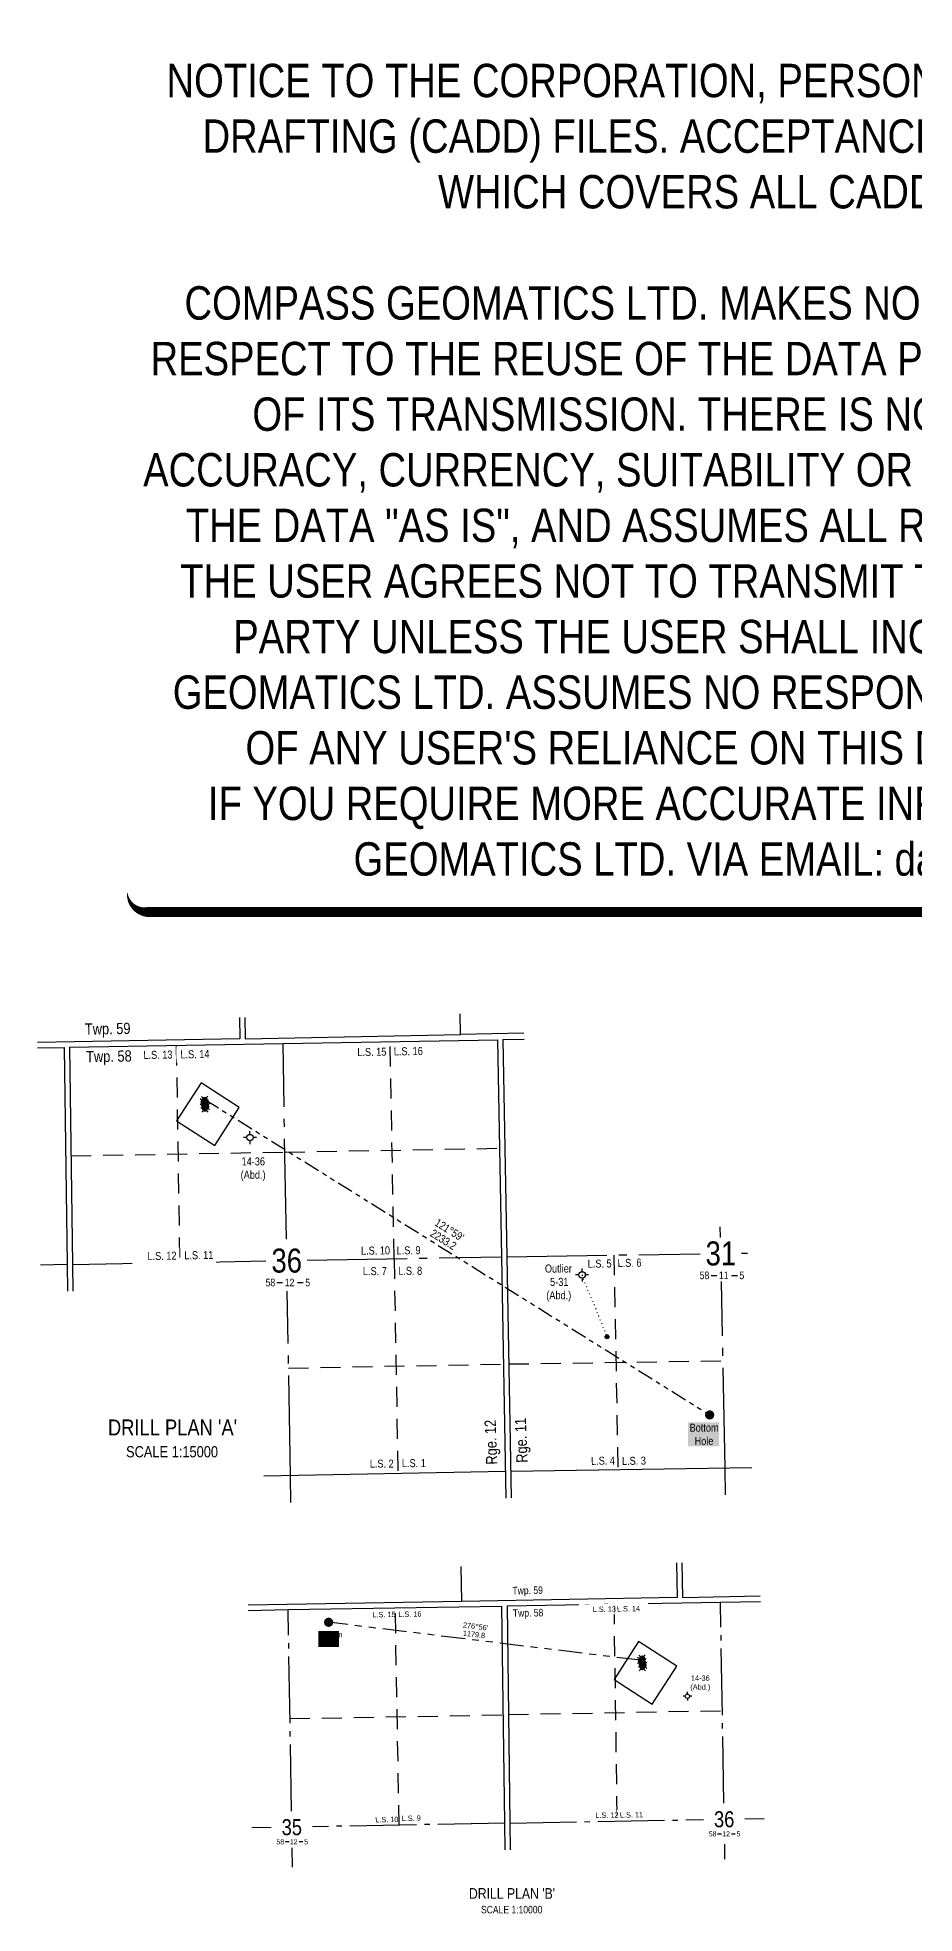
# Model space of a CAD drawing. Extents: x 583318 to 591532, y 5989316 to 5996345.
# Drawn here: x 583318 to 586607, y 5989316 to 5996345 of the extents above; entities that cross this region are included whole.
import ezdxf
from ezdxf.enums import TextEntityAlignment as Align

# ---------------------------------------------------------------- set-up
doc = ezdxf.new("R2010")
doc.units = 0
doc.header["$LTSCALE"] = 5
for name, pattern in [('foc-DOT', [1, 0.2, -0.8]), ('foc-DRILLPATH', [14.75, 6, -1.75, 1.75, -1.75, 1.75, -1.75]), ('foc-LSD', [8, 5, -3]), ('foc-QUARTERLINE', [33, 25, -3, 2, -3])]:
    doc.linetypes.add(name, pattern=pattern)
for name, color, linetype in [('10', 1, 'Continuous'), ('9', 3, 'Continuous'), ('AS-DRILL-T', 8, 'Continuous'), ('D-TXT', 6, 'Continuous'), ('DETAIL-HZ-Existing', 8, 'foc-DOT'), ('DETAIL-T', 7, 'Continuous'), ('F-WS-S', 8, 'Continuous'), ('L-BD', 7, 'Continuous'), ('L-MON', 1, 'Continuous'), ('L-SECLBL', 7, 'Continuous'), ('L-SECQ', 8, 'foc-QUARTERLINE'), ('L-SECTION-LSD', 7, 'foc-LSD'), ('P-PDRILLPATH', 12, 'foc-DRILLPATH'), ('P-PROPOSED', 10, 'Continuous'), ('S-4', 4, 'Continuous'), ('S-SYMBOLS', 201, 'Continuous')]:
    doc.layers.add(name, color=color, linetype=linetype)
doc.layers.add('DISCLAIMER', color=7, linetype='Continuous', plot=False)
doc.styles.add('100L', font='ARIALN.TTF', dxfattribs={"height": 11})
doc.styles.add('80', font='ARIALN.TTF', dxfattribs={"height": 10})
doc.styles.add('80CG', font='ARIALN.TTF', dxfattribs={"height": 10})
doc.styles.add('80L', font='ARIALN.TTF', dxfattribs={"height": 10})
doc.styles.add('SIMPLEX', font='ARIALN.TTF')

# ---------------------------------------------------------------- blocks, each defined once
blk = doc.blocks.new('L-SECLBL')
at = {"layer": '9', "color": 7}
for p, q in [((-5.1, -27.8), (-12.3, -27.8)), ((20.7, -27.8), (13.5, -27.8))]:
    blk.add_line(p, q, dxfattribs=at)
at = {"layer": '10', "color": 2, "style": 'SIMPLEX'}
blk.add_attdef('SEC', text='', height=30, dxfattribs=at).set_placement((0, 0), align=Align.MIDDLE)
at = {"layer": '10', "color": 5, "style": '80L'}
blk.add_attdef('TWP', text='', height=9.5, dxfattribs=at).set_placement((-14.4, -27.4), align=Align.MIDDLE_RIGHT)
blk.add_attdef('RGE', text='', height=9.5, dxfattribs=at).set_placement((3.6, -27.4), align=Align.MIDDLE_CENTER)
blk.add_attdef('MER', text='', height=9.5, dxfattribs=at).set_placement((23.2, -27.4), align=Align.MIDDLE_LEFT)
blk = doc.blocks.new('GABD')
for p, q in [((-0.81, 0), (-1.62, 0)), ((0, 0.81), (0, 1.62)), ((1.62, 0), (0.81, 0)), ((0, -0.81), (0, -1.62))]:
    blk.add_line(p, q)
blk.add_circle((0, 0), 0.8)
blk = doc.blocks.new('WC')
at = {"layer": 'L-MON'}
h = blk.add_hatch(color=255, dxfattribs=at)
h.dxf.hatch_style = 1
edge = h.paths.add_edge_path()
edge.add_arc((0, 0), 0.9, 0, 360)
at = {"layer": 'L-MON', "color": 240, "flags": 128}
for points in [[(-0.62, 0.5), (-1.23, 1.12)], [(0.52, 0.61), (1.13, 1.21)], [(-1.18, -1.18), (-0.56, -0.57)], [(1.16, -1.18), (0.56, -0.57)]]:
    blk.add_lwpolyline(points, dxfattribs=at)
at = {"layer": 'L-MON', "color": 240}
for radius in [0.8, 0.373]:
    blk.add_circle((0, 0), radius, dxfattribs=at)
blk = doc.blocks.new('plbh')
at = {"layer": 'L-MON'}
h = blk.add_hatch(color=255, dxfattribs=at)
h.dxf.hatch_style = 1
edge = h.paths.add_edge_path()
edge.add_arc((0, 0), 1.16, 0, 360)
h = blk.add_hatch(color=256, dxfattribs=at)
h.dxf.hatch_style = 1
h.paths.add_polyline_path([(-0.96, 0, 1), (0.96, 0, 1)])
h.paths.add_polyline_path([(0.91, 0, -1), (-0.91, 0, -1)], flags=16)
h.paths.add_polyline_path([(0.45, 0, -1), (-0.45, 0, -1)], flags=0)
h = blk.add_hatch(color=256, dxfattribs=at)
h.dxf.hatch_style = 1
h.paths.add_polyline_path([(-0.45, 0, 1), (0.45, 0, 1)])
h.paths.add_polyline_path([(0.4, 0, -1), (-0.4, 0, -1)], flags=16)
at = {"layer": 'L-MON', "color": 240}
for radius in [0.96, 0.91, 0.45, 0.4]:
    blk.add_circle((0, 0), radius, dxfattribs=at)
blk = doc.blocks.new('BH-Existing')
at = {"layer": 'AS-DRILL-T'}
h = blk.add_hatch(color=256, dxfattribs=at)
h.dxf.hatch_style = 1
edge = h.paths.add_edge_path()
edge.add_arc((0, 0), 0.5, 0, 360)
blk.add_circle((0, 0), 0.5, dxfattribs=at)
blk = doc.blocks.new('Disclaimer_Legal')
at = {"layer": 'DISCLAIMER', "color": 254, "flags": 128}
blk.add_lwpolyline([(-3612.9, -1104.6, 37.5, 37.5, 0), (4096.1, -1104.6, 37.5, 37.5, 0.414214), (4171.1, -1029.6, 37.5, 37.5, 0), (4171.1, 2078.7, 37.5, 0, 0.414214), (4096.1, 2153.7, 0, 0, 0), (-3612.9, 2153.7, 0, 0, 0.414214), (-3687.9, 2078.7, 0, 0, 0), (-3687.9, -1029.6, 0, 37.5, 0.414214)], format="xyseb", close=True, dxfattribs=at)
at = {"layer": 'DISCLAIMER', "color": 254, "insert": (241.6, 533.9), "char_height": 125, "width": 7717.568, "attachment_point": 5, "style": '80'}
blk.add_mtext('NOTICE TO THE CORPORATION, PERSON &/OR PERSONS REGARDING THIS COMPUTER AIDED DESIGN AND DRAFTING (CADD) FILES. ACCEPTANCE OF THE CADD DATA IS BASED ON THE FOLLOWING DISCLAIMER WHICH COVERS ALL CADD DATA RECIEVED FROM COMPASS GEOMATICS LTD.\\P{\\fArial Narrow|b1|i0|c0|p34;DISCLAIMER}\\PCOMPASS GEOMATICS LTD. MAKES NO REPRESENTATION OR WARRANTIES, EXPRESS OR IMPLIED, WITH RESPECT TO THE REUSE OF THE DATA PROVIDED HEREWITH, REGARDLESS OF ITS FORMAT OR THE MEANS OF ITS TRANSMISSION. THERE IS NO GUARANTEE OR REPRESENTATION TO THE USER AS TO THE ACCURACY, CURRENCY, SUITABILITY OR RELIABILITY OF THIS DATA FOR ANY PURPOSE. THE USER ACCEPTS THE DATA "AS IS", AND ASSUMES ALL RISKS ASSOCIATED WITH ITS USE. BY ACCEPTANCE OF THIS DATA, THE USER AGREES NOT TO TRANSMIT THIS DATA OR PROVIDE ACCESS OR ANY PART OF IT TO ANOTHER PARTY UNLESS THE USER SHALL INCLUDE WITH THE DATA A COPY OF THIS DISCLAIMER. COMPASS GEOMATICS LTD. ASSUMES NO RESPONSIBILITY FOR ACTUAL OR CONSEQUENTIAL DAMAGE AS A RESULT OF ANY USER\'S RELIANCE ON THIS DATA. THIS CADD FILE IS FOR ILLUSTRATION PURPOSES ONLY.\\PIF YOU REQUIRE MORE ACCURATE INFORMATION, PLEASE CONTACT DARCI ANGLEHART AT COMPASS GEOMATICS LTD. VIA EMAIL: darci.anglehart@compassgeomatics.ca OR CELL: 506-961-7292', dxfattribs=at)

msp = doc.modelspace()

# ---------------------------------------------------------------- linework, layer by layer
at = {"layer": 'DETAIL-HZ-Existing', "ltscale": 3, "flags": 128}
msp.add_lwpolyline([(585360.158, 5991708.585), (585360.042, 5991708.333), (585359.901, 5991707.88), (585359.976, 5991707.611), (585360.041, 5991707.363), (585360.072, 5991707.293), (585360.268, 5991706.517), (585360.601, 5991705.303), (585361.143, 5991703.673), (585361.861, 5991701.717), (585362.595, 5991699.401), (585363.228, 5991696.692), (585363.978, 5991693.586), (585365.075, 5991690.117), (585366.569, 5991686.305), (585368.369, 5991682.179), (585370.397, 5991677.657), (585372.624, 5991672.669), (585374.897, 5991667.372), (585377.205, 5991661.796), (585379.591, 5991655.831), (585382.169, 5991649.239), (585385.083, 5991642.304), (585388.309, 5991635.295), (585391.603, 5991628.398), (585394.835, 5991621.589), (585397.663, 5991614.992), (585400.18, 5991608.44), (585402.574, 5991602.095), (585405.055, 5991595.812), (585407.492, 5991589.818), (585409.846, 5991583.922), (585412.15, 5991578.076), (585414.477, 5991572.019), (585416.857, 5991565.824), (585419.161, 5991559.958), (585421.364, 5991554.639), (585423.502, 5991549.62), (585425.619, 5991544.58), (585427.883, 5991539.242), (585430.222, 5991533.636), (585432.724, 5991527.854), (585435.195, 5991522.11), (585437.391, 5991516.672), (585439.386, 5991511.77), (585441.282, 5991507.355), (585442.909, 5991503.376), (585444.262, 5991499.631), (585445.48, 5991496.104), (585446.675, 5991492.757), (585447.107, 5991491.595), (585447.129, 5991491.535), (585447.885, 5991489.65), (585449.057, 5991487.002), (585450.061, 5991484.711), (585450.881, 5991482.676), (585451.644, 5991480.961), (585452.362, 5991479.514), (585452.764, 5991478.372), (585452.891, 5991477.524), (585453.022, 5991476.937), (585453.188, 5991476.6), (585453.321, 5991476.482), (585453.531, 5991476.456), (585453.651, 5991476.489), (585453.77, 5991476.521), (585453.849, 5991476.552)], dxfattribs=at)
at = {"layer": 'L-SECLBL'}
for p, q in [((584075.084, 5992672.932), (584076.625, 5992593.181)), ((584095.189, 5992673.281), (584096.73, 5992593.569)), ((584096.73, 5992593.579), (584903.934, 5992609.562)), ((585141.867, 5992614.273), (584903.934, 5992609.562)), ((584076.625, 5992593.181), (583317.783, 5992579.512)), ((583318.051, 5992559.48), (583417.994, 5992561.165)), ((583417.994, 5992561.165), (583428.885, 5991747.591)), ((583438.1, 5992561.518), (584238.52, 5992575.6)), ((583438.1, 5992561.518), (583448.992, 5991747.86)), ((584238.52, 5992575.6), (585042.352, 5992589.741)), ((585042.352, 5992589.741), (585057.606, 5991776.507)), ((585062.457, 5992590.13), (585142.29, 5992591.674)), ((585062.457, 5992590.13), (585077.711, 5991776.885)), ((585057.606, 5991776.507), (585074.565, 5990872.381)), ((585077.711, 5991776.885), (585094.671, 5990872.687)), ((583428.885, 5991747.591), (583430.223, 5991647.641)), ((583448.992, 5991747.86), (583450.329, 5991647.999)), ((585072.69, 5990972.321), (584166.31, 5990954.192)), ((585092.796, 5990972.628), (585996.46, 5990986.421)), ((585714.57, 5990629.313), (585717.074, 5990499.768)), ((585734.676, 5990629.659), (585737.179, 5990500.156)), ((585717.074, 5990499.768), (584908.879, 5990485.21)), ((585737.179, 5990500.166), (586028.52, 5990505.935)), ((584908.879, 5990485.21), (584107.761, 5990470.713)), ((584257.99, 5990454.259), (585058.444, 5990467.752)), ((585058.444, 5990467.752), (585069.334, 5989654.178)), ((585078.549, 5990468.105), (585878.969, 5990482.187)), ((585078.549, 5990468.105), (585089.441, 5989654.447)), ((585878.969, 5990482.187), (586028.882, 5990484.824)), ((585069.334, 5989654.178), (585070.672, 5989554.228)), ((585089.441, 5989654.447), (585090.778, 5989554.586))]:
    msp.add_line(p, q, dxfattribs=at)
at = {"layer": 'L-SECLBL', "flags": 128}
msp.add_lwpolyline([(584108.078, 5990451.581), (584257.99, 5990454.259)], dxfattribs=at)
at = {"layer": 'L-SECQ', "ltscale": 3}
for p, q in [((584903.934, 5992609.562), (584902.433, 5992687.286)), ((584251.062, 5991843.104), (584238.52, 5992575.6)), ((585879.296, 5991849.038), (585878.5, 5991889.012)), ((584329.506, 5991763.592), (585057.605, 5991776.527)), ((585077.712, 5991776.814), (585802.718, 5991787.877)), ((585958.264, 5991790.25), (585980.438, 5991790.588)), ((583428.885, 5991747.591), (583328.944, 5991745.702)), ((583448.991, 5991747.948), (584174.677, 5991760.841)), ((584266.248, 5990956.191), (584254.41, 5991647.528)), ((585896.513, 5990984.895), (585882.581, 5991684.171)), ((585898.504, 5990884.957), (585896.513, 5990984.895))]:
    msp.add_line(p, q, dxfattribs=at)
at = {"layer": 'L-SECQ', "ltscale": 2}
for p, q in [((584908.879, 5990485.21), (584906.31, 5990615.387)), ((584270.501, 5989699.07), (584257.99, 5990454.259)), ((585891.869, 5989728.777), (585878.969, 5990482.187)), ((585069.334, 5989654.178), (584349.262, 5989640.572)), ((585089.44, 5989654.535), (585815.126, 5989667.428)), ((585969.956, 5989670.179), (586042.808, 5989671.473)), ((584193.726, 5989637.633), (584121.584, 5989636.27)), ((584193.726, 5989637.633), (584193.703, 5989637.632)), ((584273.978, 5989489.187), (584272.782, 5989561.331)), ((585895.463, 5989518.896), (585895.596, 5989575.778))]:
    msp.add_line(p, q, dxfattribs=at)
at = {"layer": 'L-SECQ', "flags": 128}
for points in [[(583428.887, 5991747.578), (583328.946, 5991745.595)], [(585069.336, 5989654.165), (584946.458, 5989651.727)]]:
    msp.add_lwpolyline(points, dxfattribs=at)
at = {"layer": 'L-SECQ', "ltscale": 2, "flags": 128}
msp.add_lwpolyline([(584267.959, 5990856.248), (584266.248, 5990956.191)], dxfattribs=at)
at = {"layer": 'L-SECTION-LSD', "ltscale": 3, "flags": 128}
for points in [[(583838.31, 5992568.559), (583850.719, 5991755.041)], [(584655.026, 5991769.365), (584640.436, 5992582.67)], [(583443.546, 5992154.689), (584245.483, 5992168.911)], [(584245.483, 5992168.911), (585049.979, 5992183.124)], [(584655.026, 5991769.365), (584669.469, 5990964.256)], [(585479.101, 5991782.979), (585494.655, 5990978.762)], [(584259.347, 5991359.207), (585065.148, 5991374.424)], [(585085.253, 5991374.756), (585888.502, 5991386.984)], [(584674.074, 5989646.245), (584659.483, 5990459.55)], [(585478.759, 5990475.146), (585491.168, 5989661.628)], [(584264.531, 5990045.791), (585069.026, 5990060.004)], [(585083.995, 5990061.276), (585885.933, 5990075.498)]]:
    msp.add_lwpolyline(points, dxfattribs=at)
at = {"layer": 'P-PDRILLPATH', "ltscale": 2, "flags": 128}
msp.add_lwpolyline([(583945.117, 5992366.173), (585838.644, 5991183.95)], dxfattribs=at)
at = {"layer": 'P-PDRILLPATH', "ltscale": 3, "flags": 128}
msp.add_lwpolyline([(585580.154, 5990264.357), (584409.479, 5990406.827)], dxfattribs=at)
at = {"layer": 'P-PROPOSED', "flags": 128}
for points in [[(583982.51, 5992193.474), (584074.518, 5992336.336), (583931.656, 5992428.345), (583839.647, 5992285.483)], [(585622.959, 5990100.061), (585714.968, 5990242.923), (585572.105, 5990334.932), (585480.096, 5990192.07)]]:
    msp.add_lwpolyline(points, close=True, dxfattribs=at)
at = {"layer": 'S-4'}
msp.add_circle((584409.479, 5990406.827), 1.999, dxfattribs=at)
at = {"layer": 'S-SYMBOLS'}
msp.add_circle((585838.644, 5991183.95), 1.999, dxfattribs=at)

# ---------------------------------------------------------------- block references
msp.add_blockref('Disclaimer_Legal', (587342.418, 5994173.045))
at = {"layer": 'AS-DRILL-T'}
for name, p, xscale, yscale, zscale in [('GABD', (584114.616, 5992223.196), 14.99358839999996, 14.99358839999996, 14.99358839999996), ('GABD', (585360.16, 5991708.571), 14.99358839999996, 14.99358839999996, 14.99358839999996), ('BH-Existing', (585453.829, 5991476.569), 14.99358839999996, 14.99358839999996, 14.99358839999996), ('GABD', (585755.065, 5990129.783), 9.995625642743983, 9.995625642743983, 9.995625642743983)]:
    msp.add_blockref(name, p, dxfattribs=dict(at, xscale=xscale, yscale=yscale, zscale=zscale))
at = {"layer": 'L-MON'}
for name, p, xscale, yscale, zscale in [('WC', (583939.705, 5992357.77), 9.995725599999975, 9.995725599999975, 9.995725599999975), ('WC', (583942.696, 5992343.954), 9.995725599999975, 9.995725599999975, 9.995725599999975), ('WC', (583945.117, 5992366.173), 9.995725599999975, 9.995725599999975, 9.995725599999975), ('WC', (583945.688, 5992330.138), 9.995725599999975, 9.995725599999975, 9.995725599999975), ('WC', (583948.109, 5992352.357), 9.995725599999975, 9.995725599999975, 9.995725599999975), ('WC', (583951.1, 5992338.541), 9.995725599999975, 9.995725599999975, 9.995725599999975), ('plbh', (585838.644, 5991183.95), 14.99358839999996, 14.99358839999996, 14.99358839999996), ('plbh', (584409.479, 5990406.827), 14.99358839999996, 14.99358839999996, 14.99358839999996), ('WC', (585580.154, 5990264.357), 9.995725599999982, 9.995725599999982, 9.995725599999982), ('WC', (585583.146, 5990250.541), 9.995725599999982, 9.995725599999982, 9.995725599999982), ('WC', (585585.567, 5990272.76), 9.995725599999982, 9.995725599999982, 9.995725599999982), ('WC', (585586.137, 5990236.725), 9.995725599999982, 9.995725599999982, 9.995725599999982), ('WC', (585588.558, 5990258.944), 9.995725599999982, 9.995725599999982, 9.995725599999982), ('WC', (585591.549, 5990245.128), 9.995725599999982, 9.995725599999982, 9.995725599999982)]:
    msp.add_blockref(name, p, dxfattribs=dict(at, xscale=xscale, yscale=yscale, zscale=zscale))
at = {"layer": 'L-SECLBL'}
for p, xscale, yscale, zscale, values in [((585880.491, 5991789.073), 2.998717679999992, 2.998717679999992, 2.998717679999992, {'SEC': '31', 'TWP': '58', 'RGE': '11', 'MER': '5'}), ((584252.447, 5991762.223), 2.998706999999979, 2.998706999999979, 2.998706999999979, {'SEC': '36', 'TWP': '58', 'RGE': '12', 'MER': '5'}), ((584271.494, 5989639.102), 1.999145119999996, 1.999145119999996, 1.999145119999996, {'SEC': '35', 'TWP': '58', 'RGE': '12', 'MER': '5'}), ((585892.896, 5989668.81), 1.999145119999996, 1.999145119999996, 1.999145119999996, {'SEC': '36', 'TWP': '58', 'RGE': '12', 'MER': '5'})]:
    msp.add_blockref('L-SECLBL', p, dxfattribs=dict(at, xscale=xscale, yscale=yscale, zscale=zscale)).add_auto_attribs(values)

# ---------------------------------------------------------------- texts
at = {"color": 14, "attachment_point": 1, "style": '80L', "bg_fill": 1, "box_fill_scale": 1.15, "bg_fill_color": 255, "bg_fill_transparency": 0}
for s, width, insert, char_height in [('\\pi1.441;Bottom\\P\\pi20.239;Hole', 106.97804, (585761.812, 5991151.175), 29.98718), ('\\pi0.96068;Bottom\\P\\pi13.493;Hole', 71.31869, (584373.73, 5990370.617), 19.99145)]:
    msp.add_mtext_dynamic_manual_height_columns(s, width=width, gutter_width=47.5, heights=[0], dxfattribs=dict(at, insert=insert, char_height=char_height))
at = {"layer": 'D-TXT', "color": 3, "style": '80L'}
for s, p in [('Rge. 12', (585042.357, 5990998.351)), ('Rge. 11', (585155.79, 5991005.292))]:
    msp.add_text(s, height=41.982, rotation=92.1491508, dxfattribs=at).set_placement(p)
at = {"layer": 'D-TXT', "color": 3, "attachment_point": 1, "rotation": 0.9954634, "style": '80L'}
for width, insert, char_height in [(169.39348, (583499.639, 5992547.246), 41.9819), (162.93521, (585100.362, 5990455.193), 27.9879)]:
    msp.add_mtext_dynamic_manual_height_columns('Twp. 58', width=width, gutter_width=47.48, heights=[0], dxfattribs=dict(at, insert=insert, char_height=char_height))
at = {"layer": 'DETAIL-T', "color": 3, "attachment_point": 1, "style": '80CG'}
for s, insert, char_height, width in [("\\pi100.63;DRILL PLAN 'A'\\P\\pi168.43;{\\H0.7x;SCALE 1:15000}", (583481.491, 5991166.86), 59.97435, 677.213), ("\\pi67.088;DRILL PLAN 'B'\\P\\pi112.29;{\\H0.7x;SCALE 1:10000}", (584868.81, 5989410.663), 39.98286, 451.47488)]:
    msp.add_mtext(s, dxfattribs=dict(at, insert=insert, char_height=char_height, width=width))
at = {"layer": 'F-WS-S', "attachment_point": 1, "style": '80L'}
for s, insert, char_height, width in [('\\pi-25.972;14-36\\P\\pi-29.399;(Abd.)', (584108.992, 5992148.863), 29.98718, 30.59158), ('\\pi-15.974;Outlier\\P\\pi3.4783;5-31\\P\\pi-10.707;(Abd.)', (585236.588, 5991747.464), 29.98718, 67.97424), ('\\pi-17.315;14-36\\P\\pi-19.599;(Abd.)', (585785.672, 5990207.538), 19.99125, 20.39419)]:
    msp.add_mtext(s, dxfattribs=dict(at, insert=insert, char_height=char_height, width=width))
at = {"layer": 'L-BD', "style": '80L'}
for s, height, rotation, p in [("121°59'", 29.9872, 328.0214026, (584862.591, 5991877.309)), ('2233.2', 29.9872, 328.0214026, (584839.961, 5991841.062)), ('1179.8', 19.9915, 353.0612724, (584954.828, 5990361.625)), ("276°56'", 19.9915, 353.0612724, (584960.546, 5990391.21))]:
    msp.add_text(s, height=height, rotation=rotation, dxfattribs=at).set_placement(p, align=Align.MIDDLE_CENTER)
at = {"layer": 'L-SECTION-LSD', "style": '100L'}
for s, height, rotation, p in [('L.S. 15', 29.9872, 1.0121517, (584517.46, 5992528.321)), ('L.S. 16', 29.9872, 1.0121517, (584654.183, 5992530.96)), ('L.S. 10', 29.9872, 1.0121517, (584531.248, 5991784.01)), ('L.S. 9', 29.9872, 1.0121517, (584664.921, 5991784.949)), ('L.S. 5', 29.9872, 0.8741708, (585381.278, 5991735.247)), ('L.S. 6', 29.9872, 0.8741708, (585493.353, 5991738.292)), ('L.S. 4', 29.9872, 0.8744781, (585393.959, 5990996.725)), ('L.S. 3', 29.9872, 0.8744781, (585509.901, 5990996.394)), ('L.S. 15', 19.9915, 1.0121517, (584574.113, 5990425.065)), ('L.S. 16', 19.9915, 1.0121517, (584671.081, 5990426.63)), ('L.S. 10', 19.9915, 1.0121517, (584584.589, 5989656.817)), ('L.S. 9', 19.9915, 1.0121517, (584683.968, 5989661.829))]:
    msp.add_text(s, height=height, rotation=rotation, dxfattribs=at).set_placement(p)
for s, p in [('L.S. 7', (584538.041, 5991707.866)), ('L.S. 8', (584670.595, 5991709.076)), ('L.S. 2', (584563.82, 5990986.377)), ('L.S. 1', (584684.351, 5990988.137))]:
    msp.add_text(s, height=29.9872, dxfattribs=at).set_placement(p)

# ---------------------------------------------------------------- next in the draw order: texts
at = {"layer": 'D-TXT', "color": 3, "insert": (583495.142, 5992650.712), "char_height": 41.9819, "width": 169.32107, "attachment_point": 1, "rotation": 0.9954634, "style": '80L', "bg_fill": 2}
msp.add_mtext('Twp. 59', dxfattribs=at)
at = {"layer": 'D-TXT', "color": 3, "insert": (585098.685, 5990539.508), "char_height": 27.9879, "width": 115.87453, "attachment_point": 1, "rotation": 0.9954634, "style": '80L', "bg_fill": 3, "box_fill_scale": 1.15, "bg_fill_color": 256, "bg_fill_true_color": 256, "bg_fill_transparency": 0}
msp.add_mtext('Twp. 59', dxfattribs=at)
at = {"layer": 'L-SECTION-LSD', "attachment_point": 1, "rotation": 1.016012, "style": '100L', "bg_fill": 2}
for s, width, insert, char_height in [('L.S. 14', 107.53056, (583853.518, 5992549.638), 29.9872), ('L.S. 11', 102.8648, (583868.067, 5991796.718), 29.9872), ('L.S. 14', 107.53056, (585490.473, 5990466.999), 19.9915), ('L.S. 11', 102.8648, (585501.664, 5989694.403), 19.9915)]:
    msp.add_mtext_dynamic_manual_height_columns(s, width=width, gutter_width=55, heights=[0], dxfattribs=dict(at, insert=insert, char_height=char_height))

# ---------------------------------------------------------------- next in the draw order: texts
for s, width, insert, char_height in [('\\pi5.9806;L.S. 13', 110.77204, (583708.821, 5992547.479), 29.98718), ('\\pi42.312;L.S. 12', 146.91896, (583687.745, 5991793.158), 29.98718), ('\\pi40.911;L.S. 13', 110.77204, (585359.154, 5990464.242), 19.99145), ('\\pi77.181;L.S. 12', 146.91896, (585332.306, 5989691.87), 19.99145)]:
    msp.add_mtext_dynamic_manual_height_columns(s, width=width, gutter_width=55, heights=[0], dxfattribs=dict(at, insert=insert, char_height=char_height))

doc.saveas('drawing.dxf')
